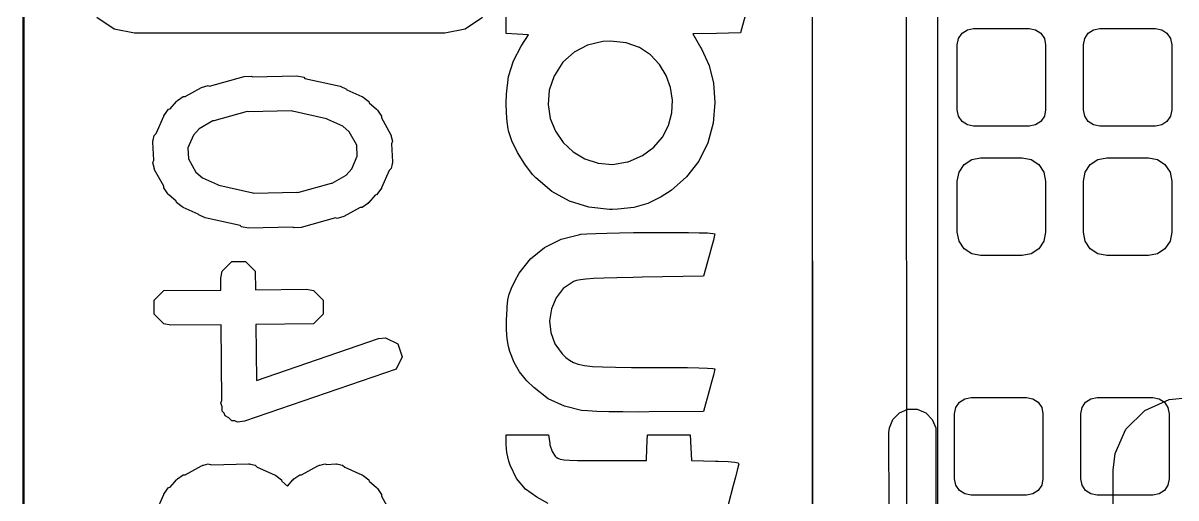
# Model space of a CAD drawing. Extents: x 138 to 258, y -115 to -93.
# Drawn here: x 138.022 to 142.663, y -103.865 to -101.953 of the extents above; entities that cross this region are included whole.
import ezdxf

# ---------------------------------------------------------------- set-up
doc = ezdxf.new("R2010")
doc.units = 0
doc.layers.add('BLACK', color=7, linetype='CONTINUOUS')

msp = doc.modelspace()

# ---------------------------------------------------------------- linework, layer by layer
at = {"layer": 'BLACK', "linetype": 'CONTINUOUS'}
for p, q in [((138.022426, -111.988503), (138.02233, -98.0186)), ((138.024773, -98.018696), (138.02487, -111.9886)), ((141.203481, -111.275636), (141.1986, -98.7806)), ((141.701837, -99.034485), (141.706502, -110.977341)), ((141.57594, -99.251435), (141.5796, -105.6386)), ((141.20226, -105.675765), (141.1986, -99.2886)), ((139.96684, -101.995342), (139.96684, -101.905098)), ((140.932665, -101.90963), (140.910195, -101.992044)), ((138.388929, -101.977154), (138.319795, -101.930959)), ((139.871163, -101.930959), (139.802029, -101.977154)), ((138.470479, -101.993375), (138.388929, -101.977154)), ((139.720479, -101.993375), (138.470479, -101.993375)), ((139.802029, -101.977154), (139.720479, -101.993375)), ((140.011709, -101.997814), (139.96684, -101.995342)), ((140.056578, -102.000285), (140.011709, -101.997814)), ((140.027915, -102.045613), (140.056578, -102.000285)), ((140.814281, -101.994359), (140.718366, -101.996674)), ((140.718366, -101.996674), (140.750256, -102.052049)), ((140.910195, -101.992044), (140.814281, -101.994359)), ((141.787827, -102.015418), (141.802143, -101.993993)), ((141.802143, -101.993993), (141.823568, -101.979677)), ((141.823568, -101.979677), (141.84884, -101.97465)), ((141.84884, -101.97465), (142.07236, -101.97465)), ((142.07236, -101.97465), (142.097632, -101.979677)), ((142.097632, -101.979677), (142.119057, -101.993993)), ((142.119057, -101.993993), (142.133373, -102.015418)), ((142.295827, -102.015418), (142.310143, -101.993993)), ((142.310143, -101.993993), (142.331568, -101.979677)), ((142.331568, -101.979677), (142.35684, -101.97465)), ((142.35684, -101.97465), (142.58036, -101.97465)), ((142.58036, -101.97465), (142.605632, -101.979677)), ((142.605632, -101.979677), (142.627057, -101.993993)), ((142.627057, -101.993993), (142.641373, -102.015418)), ((139.996383, -102.105651), (140.027915, -102.045613)), ((140.294541, -102.04153), (140.240374, -102.069541)), ((140.356455, -102.027413), (140.294541, -102.04153)), ((140.387152, -102.025823), (140.356455, -102.027413)), ((140.449514, -102.032644), (140.387152, -102.025823)), ((140.503405, -102.051792), (140.449514, -102.032644)), ((141.7828, -102.04069), (141.787827, -102.015418)), ((141.7828, -102.30231), (141.7828, -102.04069)), ((142.133373, -102.015418), (142.1384, -102.04069)), ((142.1384, -102.04069), (142.1384, -102.30231)), ((142.2908, -102.04069), (142.295827, -102.015418)), ((142.2908, -102.30231), (142.2908, -102.04069)), ((142.641373, -102.015418), (142.6464, -102.04069)), ((142.6464, -102.04069), (142.6464, -102.30231)), ((140.240374, -102.069541), (140.195371, -102.110582)), ((140.548548, -102.081293), (140.503405, -102.051792)), ((140.584667, -102.119172), (140.548548, -102.081293)), ((140.750256, -102.052049), (140.752708, -102.056353)), ((140.752708, -102.056353), (140.78398, -102.124149)), ((139.976882, -102.168693), (139.996383, -102.105651)), ((140.195371, -102.110582), (140.16095, -102.16379)), ((140.611485, -102.163454), (140.584667, -102.119172)), ((140.78398, -102.124149), (140.801806, -102.194474)), ((138.773401, -102.206407), (138.91177, -102.167494)), ((138.91177, -102.167494), (138.939981, -102.166121)), ((138.939981, -102.166121), (138.946022, -102.169746)), ((138.946022, -102.169746), (139.124665, -102.165333)), ((139.124665, -102.165333), (139.152367, -102.170843)), ((139.152367, -102.170843), (139.157087, -102.175563)), ((139.157087, -102.175563), (139.298492, -102.206561)), ((139.968278, -102.239065), (139.976882, -102.168693)), ((140.160051, -102.165659), (140.140479, -102.223777)), ((140.16095, -102.16379), (140.160051, -102.165659)), ((140.628726, -102.212167), (140.611485, -102.163454)), ((138.674883, -102.248978), (138.740682, -102.212042)), ((138.740682, -102.212042), (138.767924, -102.204582)), ((138.767924, -102.204582), (138.773401, -102.206407)), ((139.298492, -102.206561), (139.32403, -102.218625)), ((139.32403, -102.218625), (139.326249, -102.222324)), ((139.326249, -102.222324), (139.386614, -102.248978)), ((140.140479, -102.223777), (140.135796, -102.281393)), ((140.636114, -102.263334), (140.628726, -102.212167)), ((140.801806, -102.194474), (140.807463, -102.272252)), ((138.614315, -102.298273), (138.640104, -102.268815)), ((138.640104, -102.268815), (138.640234, -102.268428)), ((138.640234, -102.268428), (138.640646, -102.268196)), ((138.640646, -102.268196), (138.643733, -102.264671)), ((138.643733, -102.264671), (138.667218, -102.248978)), ((138.667218, -102.248978), (138.674883, -102.248978)), ((139.386614, -102.248978), (139.386774, -102.248978)), ((139.386774, -102.248978), (139.386936, -102.24912)), ((139.386936, -102.24912), (139.391445, -102.251111)), ((139.391445, -102.251111), (139.413758, -102.268428)), ((139.413758, -102.268428), (139.415722, -102.274319)), ((139.415722, -102.274319), (139.445179, -102.300108)), ((139.967668, -102.27518), (139.968278, -102.239065)), ((139.968826, -102.313932), (139.967668, -102.27518)), ((140.135796, -102.281393), (140.144509, -102.33674)), ((140.633372, -102.314983), (140.636114, -102.263334)), ((140.807463, -102.272252), (140.800286, -102.355954)), ((138.55821, -102.397054), (138.588974, -102.327381)), ((138.588974, -102.327222), (138.589116, -102.327059)), ((138.588974, -102.327381), (138.588974, -102.327222)), ((138.589116, -102.327059), (138.591107, -102.322551)), ((138.591107, -102.322551), (138.608424, -102.300238)), ((138.608424, -102.300238), (138.614315, -102.298273)), ((138.924942, -102.30924), (138.790613, -102.347019)), ((138.929327, -102.310113), (138.924942, -102.30924)), ((139.10262, -102.305831), (138.929327, -102.310113)), ((139.107108, -102.307952), (139.10262, -102.305831)), ((139.243931, -102.337945), (139.107108, -102.307952)), ((139.445179, -102.300108), (139.445569, -102.300238)), ((139.445569, -102.300238), (139.445801, -102.300652)), ((139.445801, -102.300652), (139.449325, -102.303737)), ((139.449325, -102.303737), (139.465018, -102.327222)), ((139.465018, -102.327222), (139.465018, -102.334886)), ((139.971219, -102.350199), (139.968826, -102.313932)), ((140.620225, -102.365139), (140.633372, -102.314983)), ((141.787827, -102.327582), (141.7828, -102.30231)), ((141.802143, -102.349007), (141.787827, -102.327582)), ((142.133373, -102.327582), (142.119057, -102.349007)), ((142.1384, -102.30231), (142.133373, -102.327582)), ((142.295827, -102.327582), (142.2908, -102.30231)), ((142.310143, -102.349007), (142.295827, -102.327582)), ((142.641373, -102.327582), (142.627057, -102.349007)), ((142.6464, -102.30231), (142.641373, -102.327582)), ((138.786796, -102.347204), (138.731376, -102.378313)), ((138.790613, -102.347019), (138.786796, -102.347204)), ((139.248561, -102.341538), (139.243931, -102.337945)), ((139.309465, -102.368429), (139.248561, -102.341538)), ((139.33568, -102.391379), (139.309465, -102.368429)), ((139.465018, -102.334886), (139.501954, -102.400687)), ((139.974422, -102.378255), (139.971219, -102.350199)), ((140.144509, -102.33674), (140.165125, -102.38805)), ((140.596396, -102.411827), (140.620225, -102.365139)), ((140.800286, -102.355954), (140.778399, -102.43585)), ((141.823568, -102.363323), (141.802143, -102.349007)), ((141.84884, -102.36835), (141.823568, -102.363323)), ((142.07236, -102.36835), (141.84884, -102.36835)), ((142.097632, -102.363323), (142.07236, -102.36835)), ((142.119057, -102.349007), (142.097632, -102.363323)), ((142.331568, -102.363323), (142.310143, -102.349007)), ((142.35684, -102.36835), (142.331568, -102.363323)), ((142.58036, -102.36835), (142.35684, -102.36835)), ((142.605632, -102.363323), (142.58036, -102.36835)), ((142.627057, -102.349007), (142.605632, -102.363323)), ((138.546104, -102.424472), (138.549906, -102.405359)), ((138.549906, -102.405359), (138.55821, -102.397054)), ((138.708425, -102.40453), (138.686238, -102.454779)), ((138.731376, -102.378313), (138.708425, -102.40453)), ((139.365402, -102.444327), (139.33568, -102.391379)), ((139.501954, -102.400687), (139.502911, -102.404184)), ((139.502911, -102.404184), (139.504086, -102.405359)), ((139.504086, -102.405359), (139.504286, -102.409203)), ((139.504286, -102.409203), (139.509414, -102.427929)), ((139.97599, -102.38658), (139.974422, -102.378255)), ((139.990106, -102.427597), (139.97599, -102.38658)), ((140.165125, -102.38805), (140.196153, -102.433557)), ((140.561609, -102.453074), (140.596396, -102.411827)), ((138.544396, -102.433061), (138.545103, -102.429504)), ((138.54817, -102.505552), (138.544396, -102.433061)), ((138.544578, -102.427929), (138.546104, -102.424472)), ((138.545103, -102.429504), (138.544578, -102.427929)), ((138.686238, -102.454779), (138.688589, -102.499928)), ((139.367753, -102.489479), (139.365402, -102.444327)), ((139.509414, -102.427929), (139.505822, -102.438704)), ((139.505822, -102.438704), (139.509596, -102.511196)), ((140.013224, -102.474204), (139.990106, -102.427597)), ((140.196153, -102.433557), (140.236099, -102.471493)), ((140.515587, -102.486904), (140.561609, -102.453074)), ((140.778399, -102.43585), (140.742417, -102.508431)), ((138.544578, -102.516329), (138.54817, -102.505552)), ((138.688589, -102.499928), (138.718311, -102.552876)), ((139.345568, -102.539722), (139.367753, -102.489479)), ((139.509596, -102.511196), (139.508888, -102.514752)), ((140.042143, -102.520913), (140.013224, -102.474204)), ((140.236099, -102.471493), (140.28347, -102.500091)), ((140.28347, -102.500091), (140.336775, -102.517584)), ((140.39452, -102.522204), (140.455214, -102.512185)), ((140.455214, -102.512185), (140.458054, -102.511345)), ((140.458054, -102.511345), (140.515587, -102.486904)), ((140.742417, -102.508431), (140.692959, -102.572453)), ((141.810326, -102.522876), (141.840815, -102.502504)), ((141.840815, -102.502504), (141.87678, -102.49535)), ((141.87678, -102.49535), (142.04442, -102.49535)), ((142.04442, -102.49535), (142.080385, -102.502504)), ((142.080385, -102.502504), (142.110874, -102.522876)), ((142.318326, -102.522876), (142.348815, -102.502504)), ((142.348815, -102.502504), (142.38478, -102.49535)), ((142.38478, -102.49535), (142.55242, -102.49535)), ((142.55242, -102.49535), (142.588385, -102.502504)), ((142.588385, -102.502504), (142.618874, -102.522876)), ((138.549705, -102.53505), (138.544578, -102.516329)), ((138.549906, -102.538898), (138.549705, -102.53505)), ((138.551081, -102.540073), (138.549906, -102.538898)), ((138.552039, -102.54357), (138.551081, -102.540073)), ((138.588974, -102.609368), (138.552039, -102.54357)), ((138.718311, -102.552876), (138.744528, -102.575828)), ((139.322614, -102.565943), (139.345568, -102.539722)), ((139.495781, -102.547202), (139.465017, -102.616874)), ((139.504086, -102.538898), (139.495781, -102.547202)), ((139.507887, -102.519784), (139.504086, -102.538898)), ((139.509414, -102.516328), (139.507887, -102.519784)), ((139.508888, -102.514752), (139.509414, -102.516328)), ((140.07366, -102.562238), (140.042143, -102.520913)), ((140.336775, -102.517584), (140.39452, -102.522204)), ((141.7828, -102.58933), (141.789954, -102.553365)), ((141.789954, -102.553365), (141.810326, -102.522876)), ((142.110874, -102.522876), (142.131246, -102.553365)), ((142.131246, -102.553365), (142.1384, -102.58933)), ((142.2908, -102.58933), (142.297954, -102.553365)), ((142.297954, -102.553365), (142.318326, -102.522876)), ((142.618874, -102.522876), (142.639246, -102.553365)), ((142.639246, -102.553365), (142.6464, -102.58933)), ((138.744528, -102.575828), (138.805429, -102.602718)), ((138.805429, -102.602718), (138.810059, -102.606311)), ((138.810059, -102.606311), (138.946885, -102.636306)), ((139.129049, -102.635016), (139.263378, -102.597237)), ((139.263378, -102.597237), (139.267194, -102.597051)), ((139.267194, -102.597051), (139.322614, -102.565943)), ((140.087013, -102.576783), (140.07366, -102.562238)), ((140.151383, -102.631156), (140.087013, -102.576783)), ((140.692959, -102.572453), (140.630646, -102.626673)), ((141.7828, -102.79507), (141.7828, -102.58933)), ((142.1384, -102.58933), (142.1384, -102.79507)), ((142.2908, -102.79507), (142.2908, -102.58933)), ((142.6464, -102.58933), (142.6464, -102.79507)), ((138.588974, -102.617033), (138.588974, -102.609368)), ((138.604666, -102.640518), (138.588974, -102.617033)), ((138.608192, -102.643604), (138.604666, -102.640518)), ((138.608424, -102.644018), (138.608192, -102.643604)), ((138.608811, -102.644147), (138.608424, -102.644018)), ((138.638269, -102.669935), (138.608811, -102.644147)), ((138.946885, -102.636306), (138.95137, -102.638425)), ((138.95137, -102.638425), (139.124665, -102.634144)), ((139.124665, -102.634144), (139.129049, -102.635016)), ((139.439675, -102.645982), (139.413886, -102.675442)), ((139.445568, -102.644018), (139.439675, -102.645982)), ((139.462885, -102.621705), (139.445568, -102.644018)), ((139.464876, -102.617194), (139.462885, -102.621705)), ((139.465018, -102.617033), (139.464876, -102.617194)), ((139.465017, -102.616874), (139.465018, -102.617033)), ((140.222505, -102.670536), (140.151383, -102.631156)), ((140.59066, -102.652959), (140.536774, -102.679467)), ((140.630646, -102.626673), (140.59066, -102.652959)), ((138.640234, -102.67583), (138.638269, -102.669935)), ((138.662548, -102.693147), (138.640234, -102.67583)), ((138.667056, -102.695137), (138.662548, -102.693147)), ((138.667217, -102.695278), (138.667056, -102.695137)), ((138.667374, -102.695278), (138.667217, -102.695278)), ((138.727741, -102.721931), (138.667374, -102.695278)), ((139.379109, -102.695278), (139.313308, -102.732214)), ((139.386775, -102.695278), (139.379109, -102.695278)), ((139.410259, -102.679586), (139.386775, -102.695278)), ((139.413344, -102.676061), (139.410259, -102.679586)), ((139.413757, -102.67583), (139.413344, -102.676061)), ((139.413886, -102.675442), (139.413757, -102.67583)), ((140.299869, -102.694729), (140.222505, -102.670536)), ((140.382962, -102.703539), (140.299869, -102.694729)), ((140.480595, -102.69536), (140.415997, -102.702808)), ((140.536774, -102.679467), (140.480595, -102.69536)), ((138.72996, -102.72563), (138.727741, -102.721931)), ((138.755499, -102.737695), (138.72996, -102.72563)), ((138.896903, -102.768692), (138.755499, -102.737695)), ((139.280588, -102.737848), (139.142222, -102.776763)), ((139.286066, -102.739674), (139.280588, -102.737848)), ((139.313308, -102.732214), (139.286066, -102.739674)), ((140.39452, -102.703283), (140.382962, -102.703539)), ((140.415997, -102.702808), (140.39452, -102.703283)), ((138.901625, -102.773414), (138.896903, -102.768692)), ((138.929327, -102.778924), (138.901625, -102.773414)), ((139.107969, -102.77451), (138.929327, -102.778924)), ((139.114011, -102.778136), (139.107969, -102.77451)), ((139.142222, -102.776763), (139.114011, -102.778136)), ((140.121404, -102.856613), (140.187766, -102.82382)), ((140.187766, -102.82382), (140.263531, -102.804248)), ((140.263531, -102.804248), (140.267782, -102.803662)), ((140.267782, -102.803662), (140.291861, -102.801666)), ((140.291861, -102.801666), (140.327368, -102.799938)), ((140.327368, -102.799938), (140.371979, -102.798491)), ((140.371979, -102.798491), (140.423367, -102.797335)), ((140.423367, -102.797335), (140.479207, -102.796479)), ((140.479207, -102.796479), (140.537173, -102.795936)), ((140.537173, -102.795936), (140.594939, -102.795716)), ((140.594939, -102.795716), (140.650182, -102.795828)), ((140.650182, -102.795828), (140.700573, -102.796285)), ((140.700573, -102.796285), (140.743789, -102.797096)), ((140.743789, -102.797096), (140.777504, -102.798272)), ((140.777504, -102.798272), (140.799391, -102.799823)), ((140.801224, -102.826684), (140.793695, -102.855511)), ((140.799391, -102.799823), (140.807126, -102.801762)), ((140.805966, -102.807515), (140.801224, -102.826684)), ((140.807126, -102.801762), (140.805966, -102.807515)), ((141.789954, -102.831035), (141.7828, -102.79507)), ((141.810326, -102.861524), (141.789954, -102.831035)), ((142.131246, -102.831035), (142.110874, -102.861524)), ((142.1384, -102.79507), (142.131246, -102.831035)), ((142.297954, -102.831035), (142.2908, -102.79507)), ((142.318326, -102.861524), (142.297954, -102.831035)), ((142.639246, -102.831035), (142.618874, -102.861524)), ((142.6464, -102.79507), (142.639246, -102.831035)), ((140.065138, -102.902131), (140.121404, -102.856613)), ((140.793695, -102.855511), (140.784315, -102.890357)), ((141.840815, -102.881896), (141.810326, -102.861524)), ((141.87678, -102.88905), (141.840815, -102.881896)), ((142.080385, -102.881896), (142.04442, -102.88905)), ((142.110874, -102.861524), (142.080385, -102.881896)), ((142.348815, -102.881896), (142.318326, -102.861524)), ((142.38478, -102.88905), (142.348815, -102.881896)), ((142.588385, -102.881896), (142.55242, -102.88905)), ((142.618874, -102.861524), (142.588385, -102.881896)), ((138.823379, -102.952305), (138.862557, -102.913127)), ((138.862557, -102.913127), (138.917961, -102.913127)), ((138.917961, -102.913127), (138.957139, -102.952305)), ((140.019661, -102.959877), (140.065138, -102.902131)), ((140.784315, -102.890357), (140.761841, -102.972771)), ((142.04442, -102.88905), (141.87678, -102.88905)), ((142.55242, -102.88905), (142.38478, -102.88905)), ((138.817869, -102.980007), (138.823379, -102.952305)), ((138.957139, -102.952305), (138.957905, -103.026793)), ((140.001821, -102.991889), (140.019661, -102.959877)), ((140.478775, -102.977519), (140.412254, -102.978908)), ((140.514746, -102.976891), (140.478775, -102.977519)), ((140.761841, -102.972771), (140.514746, -102.976891)), ((138.818364, -103.028131), (138.817869, -102.980007)), ((138.957905, -103.026793), (139.163733, -103.02482)), ((139.163733, -103.02482), (139.191435, -103.03033)), ((139.978795, -103.044705), (139.98786, -103.021197)), ((139.98786, -103.021197), (140.001821, -102.991889)), ((140.196942, -103.022477), (140.167736, -103.059679)), ((140.236337, -102.995297), (140.196942, -103.022477)), ((140.238678, -102.994207), (140.236337, -102.995297)), ((140.24993, -102.990253), (140.238678, -102.994207)), ((140.265807, -102.987014), (140.24993, -102.990253)), ((140.288143, -102.984375), (140.265807, -102.987014)), ((140.318773, -102.982221), (140.288143, -102.984375)), ((140.359532, -102.980437), (140.318773, -102.982221)), ((140.412254, -102.978908), (140.359532, -102.980437)), ((138.549906, -103.069508), (138.589084, -103.03033)), ((138.549906, -103.124912), (138.549906, -103.069508)), ((138.589084, -103.03033), (138.818364, -103.028131)), ((139.191435, -103.03033), (139.230613, -103.069508)), ((139.230613, -103.069508), (139.230613, -103.124912)), ((139.970627, -103.095794), (139.973444, -103.067782)), ((139.973444, -103.067782), (139.978795, -103.044705)), ((140.167736, -103.059679), (140.149224, -103.103734)), ((139.969162, -103.13411), (139.970627, -103.095794)), ((140.149224, -103.103734), (140.141912, -103.151473)), ((138.589084, -103.16409), (138.549906, -103.124912)), ((138.616786, -103.1696), (138.589084, -103.16409)), ((139.191435, -103.16409), (138.95934, -103.166315)), ((139.230613, -103.124912), (139.191435, -103.16409)), ((139.968761, -103.188772), (139.968985, -103.141129)), ((139.968985, -103.141129), (139.969162, -103.13411)), ((140.141912, -103.151473), (140.146308, -103.199724)), ((138.819799, -103.167653), (138.616786, -103.1696)), ((138.82294, -103.472975), (138.819799, -103.167653)), ((138.95934, -103.166315), (138.961667, -103.392454)), ((139.971123, -103.225185), (139.968761, -103.188772)), ((140.146308, -103.199724), (140.162916, -103.24532)), ((138.961667, -103.392454), (139.453382, -103.223873)), ((139.453382, -103.223873), (139.481405, -103.22034)), ((139.481405, -103.22034), (139.530962, -103.245118)), ((139.530962, -103.245118), (139.548482, -103.297679)), ((139.976577, -103.25549), (139.971123, -103.225185)), ((139.982215, -103.27493), (139.976577, -103.25549)), ((140.162916, -103.24532), (140.192242, -103.285091)), ((139.548482, -103.297679), (139.523704, -103.347236)), ((139.999683, -103.320088), (139.982215, -103.27493)), ((140.192242, -103.285091), (140.192354, -103.285202)), ((140.192354, -103.285202), (140.207189, -103.299342)), ((140.207189, -103.299342), (140.221721, -103.310792)), ((139.523704, -103.347236), (138.913151, -103.556561)), ((140.021122, -103.357661), (139.999683, -103.320088)), ((140.221721, -103.310792), (140.237815, -103.319835)), ((140.237815, -103.319835), (140.257337, -103.326753)), ((140.257337, -103.326753), (140.28215, -103.331831)), ((140.28215, -103.331831), (140.314121, -103.335352)), ((140.314121, -103.335352), (140.355114, -103.337597)), ((140.355114, -103.337597), (140.406994, -103.33885)), ((140.406994, -103.33885), (140.471626, -103.339395)), ((140.471626, -103.339395), (140.550876, -103.339513)), ((140.550876, -103.339513), (140.582005, -103.339559)), ((140.582005, -103.339559), (140.642642, -103.339924)), ((140.642642, -103.339924), (140.69667, -103.340616)), ((140.69667, -103.340616), (140.742115, -103.341587)), ((140.742115, -103.341587), (140.777001, -103.342788)), ((140.777001, -103.342788), (140.799353, -103.344173)), ((140.799353, -103.344173), (140.807198, -103.345694)), ((140.807198, -103.345694), (140.80602, -103.351488)), ((140.050343, -103.39347), (140.021122, -103.357661)), ((140.077913, -103.421022), (140.050343, -103.39347)), ((140.801173, -103.370667), (140.79346, -103.399477)), ((140.80602, -103.351488), (140.801173, -103.370667)), ((140.135895, -103.465612), (140.077913, -103.421022)), ((140.783838, -103.434289), (140.760744, -103.516703)), ((140.79346, -103.399477), (140.783838, -103.434289)), ((138.818051, -103.482755), (138.82294, -103.472975)), ((138.8232, -103.498202), (138.818051, -103.482755)), ((140.201342, -103.496207), (140.135895, -103.465612)), ((141.777227, -103.501318), (141.791543, -103.479893)), ((141.791543, -103.479893), (141.812968, -103.465577)), ((141.812968, -103.465577), (141.83824, -103.46055)), ((141.83824, -103.46055), (142.06176, -103.46055)), ((142.06176, -103.46055), (142.087032, -103.465577)), ((142.087032, -103.465577), (142.108457, -103.479893)), ((142.108457, -103.479893), (142.122773, -103.501318)), ((142.285227, -103.501318), (142.299543, -103.479893)), ((142.299543, -103.479893), (142.320968, -103.465577)), ((142.320968, -103.465577), (142.34624, -103.46055)), ((142.34624, -103.46055), (142.56976, -103.46055)), ((142.537824, -103.512698), (142.636024, -103.469339)), ((142.56976, -103.46055), (142.595032, -103.465577)), ((142.595032, -103.465577), (142.616457, -103.479893)), ((142.616457, -103.479893), (142.630773, -103.501318)), ((142.636024, -103.469339), (142.7029, -103.46158)), ((138.823379, -103.515588), (138.8232, -103.498202)), ((138.831803, -103.524012), (138.823379, -103.515588)), ((138.835571, -103.535316), (138.831803, -103.524012)), ((138.850642, -103.542851), (138.835571, -103.535316)), ((140.269813, -103.512751), (140.201342, -103.496207)), ((140.293905, -103.515061), (140.269813, -103.512751)), ((140.331628, -103.516935), (140.293905, -103.515061)), ((140.380137, -103.518306), (140.331628, -103.516935)), ((140.436584, -103.519111), (140.380137, -103.518306)), ((140.498122, -103.519284), (140.436584, -103.519111)), ((140.543043, -103.518991), (140.498122, -103.519284)), ((140.760744, -103.516703), (140.543043, -103.518991)), ((141.523749, -103.548844), (141.550028, -103.522565)), ((141.550028, -103.522565), (141.584364, -103.508342)), ((141.584364, -103.508342), (141.621528, -103.508342)), ((141.621528, -103.508342), (141.655864, -103.522565)), ((141.655864, -103.522565), (141.682143, -103.548844)), ((141.7722, -103.52659), (141.777227, -103.501318)), ((141.7722, -103.78821), (141.7722, -103.52659)), ((142.122773, -103.501318), (142.1278, -103.52659)), ((142.1278, -103.52659), (142.1278, -103.78821)), ((142.2802, -103.52659), (142.285227, -103.501318)), ((142.2802, -103.78821), (142.2802, -103.52659)), ((142.461918, -103.588604), (142.537824, -103.512698)), ((142.630773, -103.501318), (142.6358, -103.52659)), ((142.6358, -103.52659), (142.6358, -103.78821)), ((138.862557, -103.554766), (138.850642, -103.542851)), ((138.874472, -103.554766), (138.862557, -103.554766)), ((138.885128, -103.560094), (138.874472, -103.554766)), ((138.913151, -103.556561), (138.885128, -103.560094)), ((141.509526, -103.58318), (141.523749, -103.548844)), ((141.682143, -103.548844), (141.696366, -103.58318)), ((139.967109, -103.650626), (139.96684, -103.611479)), ((139.96684, -103.611479), (140.05229, -103.611479)), ((140.05229, -103.611479), (140.137739, -103.611479)), ((140.137739, -103.611479), (140.142323, -103.645654)), ((140.53383, -103.662988), (140.536283, -103.611479)), ((140.536283, -103.611479), (140.622032, -103.611479)), ((140.622032, -103.611479), (140.70778, -103.611479)), ((140.70778, -103.611479), (140.710233, -103.662988)), ((141.507696, -103.601762), (141.509526, -103.58318)), ((141.508385, -103.91885), (141.507696, -103.601762)), ((141.696366, -103.58318), (141.697095, -103.918439)), ((142.418559, -103.686804), (142.461918, -103.588604)), ((139.970195, -103.682214), (139.967109, -103.650626)), ((140.142323, -103.645654), (140.143324, -103.651568)), ((140.143324, -103.651568), (140.151899, -103.677721)), ((140.531376, -103.714497), (140.53383, -103.662988)), ((140.710233, -103.662988), (140.712687, -103.714497)), ((139.977716, -103.717764), (139.970195, -103.682214)), ((139.982451, -103.733411), (139.977716, -103.717764)), ((140.151899, -103.677721), (140.164228, -103.697163)), ((140.164228, -103.697163), (140.167964, -103.700691)), ((140.167964, -103.700691), (140.175069, -103.705587)), ((140.175069, -103.705587), (140.184984, -103.709166)), ((140.184984, -103.709166), (140.199988, -103.711633)), ((140.199988, -103.711633), (140.222358, -103.713194)), ((140.222358, -103.713194), (140.254375, -103.714055)), ((140.254375, -103.714055), (140.298317, -103.714421)), ((140.298317, -103.714421), (140.356462, -103.714497)), ((140.356462, -103.714497), (140.531376, -103.714497)), ((140.712687, -103.714497), (140.810302, -103.716826)), ((140.810302, -103.716826), (140.820371, -103.717084)), ((140.820371, -103.717084), (140.861136, -103.71873)), ((140.861136, -103.71873), (140.887517, -103.721143)), ((142.4108, -103.75368), (142.418559, -103.686804)), ((138.67488, -103.772614), (138.740682, -103.735679)), ((138.740682, -103.735679), (138.744179, -103.734721)), ((138.744179, -103.734721), (138.745354, -103.733547)), ((138.745354, -103.733547), (138.748849, -103.733442)), ((138.748849, -103.733442), (138.767924, -103.728219)), ((138.767924, -103.728219), (138.780729, -103.732487)), ((138.780729, -103.732487), (138.929327, -103.728037)), ((138.929327, -103.728037), (138.932883, -103.728744)), ((138.932883, -103.728744), (138.934459, -103.728219)), ((138.934459, -103.728219), (138.937915, -103.729745)), ((138.937915, -103.729745), (138.957029, -103.733547)), ((138.957029, -103.733547), (138.965332, -103.74185)), ((138.965332, -103.74185), (139.035006, -103.772614)), ((139.143693, -103.772615), (139.209494, -103.735679)), ((139.209494, -103.735679), (139.212991, -103.734721)), ((139.212991, -103.734721), (139.214166, -103.733547)), ((139.214166, -103.733547), (139.218622, -103.733179)), ((139.218622, -103.733179), (139.236736, -103.728219)), ((139.236736, -103.728219), (139.245069, -103.730996)), ((139.245069, -103.730996), (139.280935, -103.728037)), ((139.280935, -103.728037), (139.28449, -103.728744)), ((139.28449, -103.728744), (139.286066, -103.728219)), ((139.286066, -103.728219), (139.289522, -103.729745)), ((139.289522, -103.729745), (139.308637, -103.733547)), ((139.308637, -103.733547), (139.316941, -103.741851)), ((139.316941, -103.741851), (139.386617, -103.772614)), ((140.008146, -103.787027), (139.982451, -103.733411)), ((140.887517, -103.721143), (140.901257, -103.724552)), ((140.897224, -103.752969), (140.889563, -103.781614)), ((140.902562, -103.733997), (140.897224, -103.752969)), ((140.901257, -103.724552), (140.904099, -103.729188)), ((140.904099, -103.729188), (140.902562, -103.733997)), ((142.4108, -104.26168), (142.4108, -103.75368)), ((138.614316, -103.82191), (138.640104, -103.792452)), ((138.640104, -103.792452), (138.640234, -103.792063)), ((138.640234, -103.792063), (138.640648, -103.79183)), ((138.640648, -103.79183), (138.643733, -103.788307)), ((138.643733, -103.788307), (138.667217, -103.772615)), ((138.667217, -103.772615), (138.67488, -103.772614)), ((139.035006, -103.772614), (139.035165, -103.772614)), ((139.035165, -103.772614), (139.035326, -103.772755)), ((139.035326, -103.772755), (139.039835, -103.774746)), ((139.039835, -103.774746), (139.062149, -103.792063)), ((139.062149, -103.792063), (139.064113, -103.797956)), ((139.064113, -103.797956), (139.086749, -103.817772)), ((139.086749, -103.817772), (139.108916, -103.792452)), ((139.108916, -103.792452), (139.109046, -103.792063)), ((139.109046, -103.792063), (139.10946, -103.79183)), ((139.10946, -103.79183), (139.112545, -103.788307)), ((139.112545, -103.788307), (139.13603, -103.772615)), ((139.13603, -103.772615), (139.143693, -103.772615)), ((139.386617, -103.772614), (139.386775, -103.772615)), ((139.386775, -103.772615), (139.386935, -103.772755)), ((139.386935, -103.772755), (139.391444, -103.774746)), ((139.391444, -103.774746), (139.413757, -103.792063)), ((139.413757, -103.792063), (139.415721, -103.797956)), ((139.415721, -103.797956), (139.44518, -103.823745)), ((140.045339, -103.830076), (140.008146, -103.787027)), ((140.889563, -103.781614), (140.880683, -103.815845)), ((141.777227, -103.813482), (141.7722, -103.78821)), ((141.791543, -103.834907), (141.777227, -103.813482)), ((142.122773, -103.813482), (142.108457, -103.834907)), ((142.1278, -103.78821), (142.122773, -103.813482)), ((142.285227, -103.813482), (142.2802, -103.78821)), ((142.299543, -103.834907), (142.285227, -103.813482)), ((142.630773, -103.813482), (142.616457, -103.834907)), ((142.6358, -103.78821), (142.630773, -103.813482)), ((138.55821, -103.92069), (138.588974, -103.851018)), ((138.588974, -103.85086), (138.589115, -103.850698)), ((138.588974, -103.851018), (138.588974, -103.85086)), ((138.589115, -103.850698), (138.591107, -103.846188)), ((138.591107, -103.846188), (138.608424, -103.823875)), ((138.608424, -103.823875), (138.614316, -103.82191)), ((139.44518, -103.823745), (139.445568, -103.823875)), ((139.445568, -103.823875), (139.445799, -103.824288)), ((139.445799, -103.824288), (139.449326, -103.827375)), ((139.449326, -103.827375), (139.465018, -103.85086)), ((139.465018, -103.85086), (139.465017, -103.858523)), ((139.465017, -103.858523), (139.501954, -103.924323)), ((140.090666, -103.861973), (140.045339, -103.830076)), ((140.880683, -103.815845), (140.861085, -103.892469)), ((141.812968, -103.849223), (141.791543, -103.834907)), ((141.83824, -103.85425), (141.812968, -103.849223)), ((142.06176, -103.85425), (141.83824, -103.85425)), ((142.087032, -103.849223), (142.06176, -103.85425)), ((142.108457, -103.834907), (142.087032, -103.849223)), ((142.320968, -103.849223), (142.299543, -103.834907)), ((142.34624, -103.85425), (142.320968, -103.849223)), ((142.56976, -103.85425), (142.34624, -103.85425)), ((142.595032, -103.849223), (142.56976, -103.85425)), ((142.616457, -103.834907), (142.595032, -103.849223)), ((140.135789, -103.887566), (140.090666, -103.861973))]:
    msp.add_line(p, q, dxfattribs=at)

doc.saveas('drawing.dxf')
